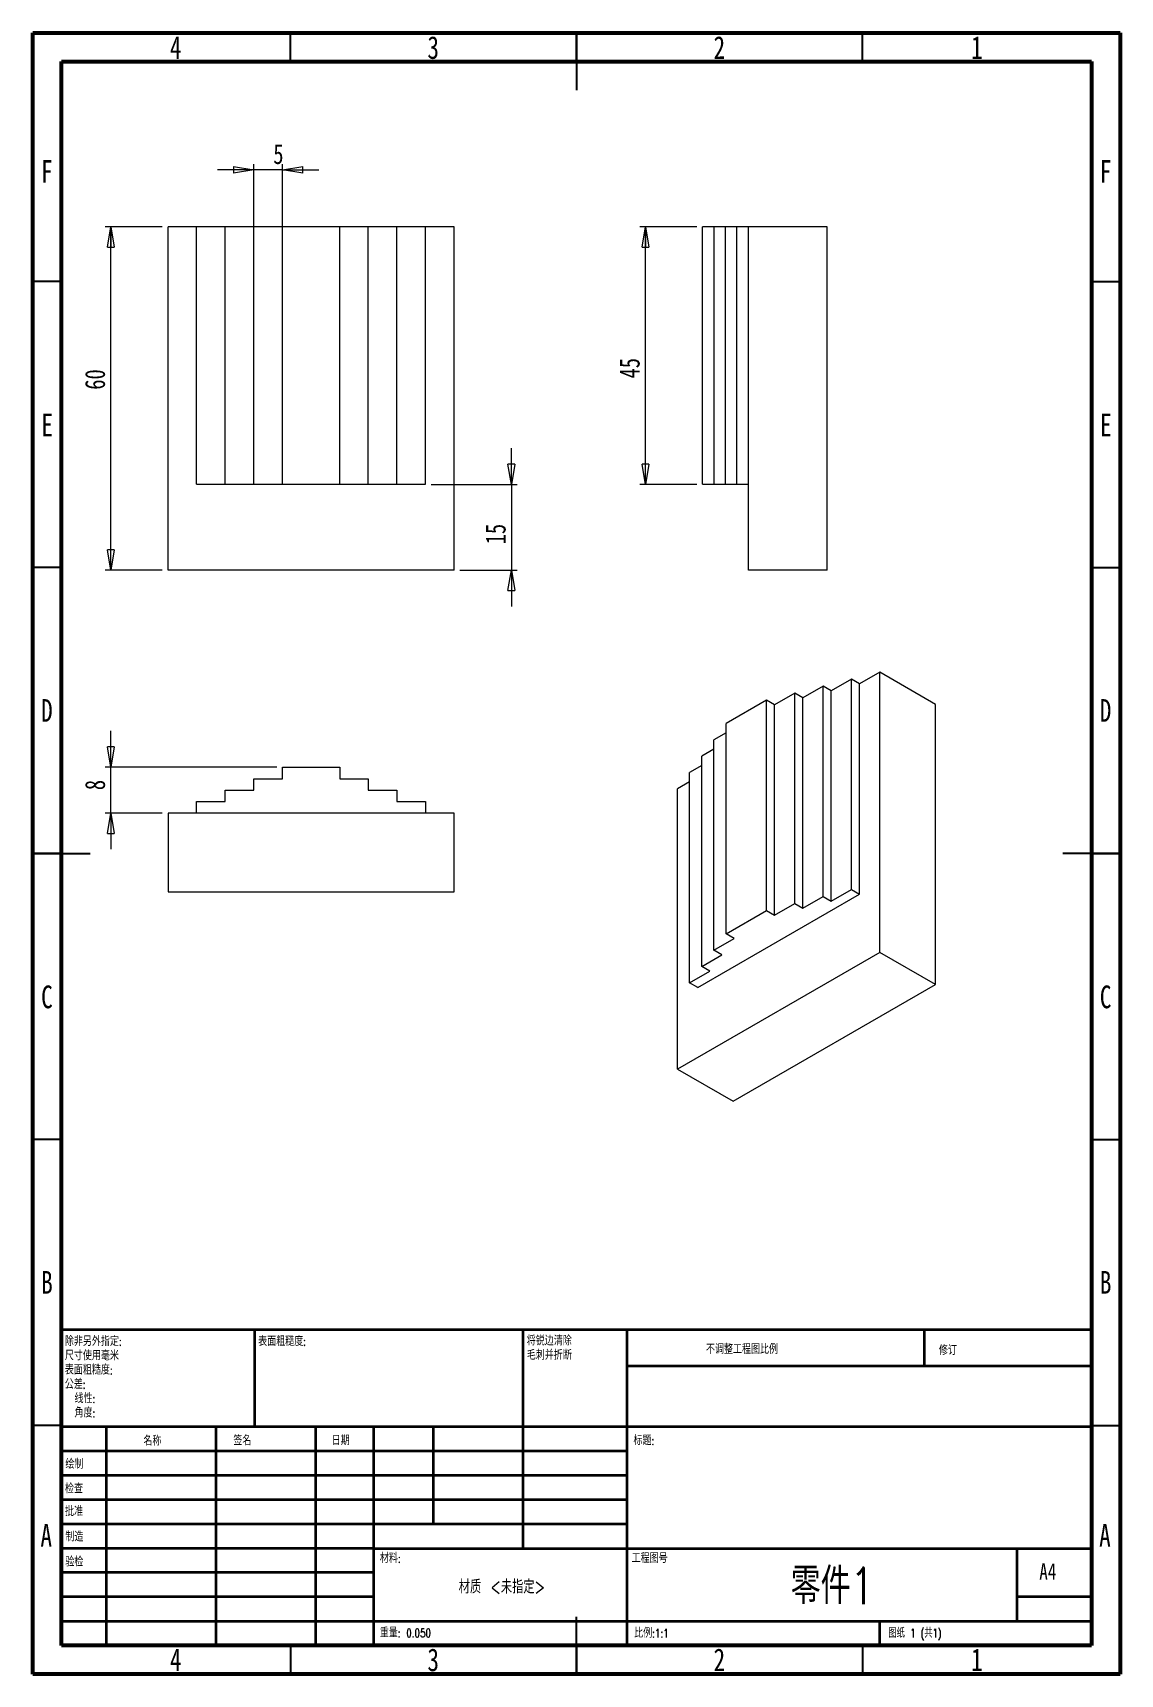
# Model space of a CAD drawing. Header units: millimetres. Extents: x 15 to 205, y 5 to 292.
import ezdxf

# ---------------------------------------------------------------- set-up
doc = ezdxf.new("R2010")
doc.units = ezdxf.units.MM
doc.styles.add('SLDTEXTSTYLE0', font='TXT', dxfattribs={"width": 0.75})
doc.styles.add('SLDTEXTSTYLE1', font='TXT', dxfattribs={"width": 0.75, "bigfont": 'bigfont'})
doc.styles.add('SLDTEXTSTYLE2', font='TXT', dxfattribs={"width": 0.694444, "bigfont": 'bigfont'})
doc.dimstyles.new('SLDDIMSTYLE0', dxfattribs={"dimtxt": 3.5, "dimasz": 3.556, "dimexe": 0, "dimexo": 0.0625, "dimgap": 0.875, "dimtad": 1, "dimdec": 3, "dimrnd": 1e-09, "dimzin": 12, "dimdsep": 46, "dimtxsty": 'SLDTEXTSTYLE0', "dimblk1": 'CLOSED', "dimblk2": 'CLOSED', "dimsah": 1, "dimcen": 0.09, "dimadec": 0, "dimazin": 3, "dimtfac": 1, "dimtofl": 0, "dimtmove": 0, "dimatfit": 3, "dimldrblk": 'CLOSED', "dimfxl": 0, "dimfrac": 2, "dimtolj": 1, "dimtzin": 12, "dimarcsym": 0})
doc.dimstyles.new('SLDDIMSTYLE1', dxfattribs={"dimtxt": 3.5, "dimasz": 3.556, "dimexe": 0, "dimexo": 0.0625, "dimgap": 0.875, "dimtad": 1, "dimdec": 3, "dimrnd": 1e-09, "dimzin": 12, "dimdsep": 46, "dimtxsty": 'SLDTEXTSTYLE0', "dimblk1": 'CLOSED', "dimblk2": 'CLOSED', "dimsah": 1, "dimcen": 0.09, "dimadec": 0, "dimazin": 3, "dimtfac": 1, "dimtmove": 0, "dimatfit": 0, "dimldrblk": 'CLOSED', "dimfxl": 0, "dimfrac": 2, "dimtolj": 1, "dimtzin": 12, "dimarcsym": 0})
doc.dimstyles.new('SLDDIMSTYLE2', dxfattribs={"dimtxt": 3.5, "dimasz": 3.556, "dimexe": 0, "dimexo": 0.0625, "dimgap": 0.875, "dimtad": 1, "dimrnd": 1e-09, "dimzin": 12, "dimdsep": 46, "dimtxsty": 'SLDTEXTSTYLE0', "dimblk1": 'CLOSED', "dimblk2": 'CLOSED', "dimsah": 1, "dimcen": 0.09, "dimadec": 0, "dimazin": 3, "dimtfac": 1, "dimtmove": 0, "dimatfit": 0, "dimldrblk": 'CLOSED', "dimfxl": 0, "dimfrac": 2, "dimtolj": 1, "dimtzin": 12, "dimarcsym": 0})
doc.dimstyles.new('SLDDIMSTYLE3', dxfattribs={"dimtxt": 3.5, "dimasz": 3.556, "dimexe": 0, "dimexo": 0.0625, "dimgap": 0.875, "dimtad": 1, "dimrnd": 1e-09, "dimzin": 12, "dimdsep": 46, "dimtxsty": 'SLDTEXTSTYLE0', "dimblk1": 'CLOSED', "dimblk2": 'CLOSED', "dimsah": 1, "dimcen": 0.09, "dimadec": 0, "dimazin": 3, "dimtfac": 1, "dimtofl": 0, "dimtmove": 0, "dimatfit": 3, "dimldrblk": 'CLOSED', "dimfxl": 0, "dimfrac": 2, "dimtolj": 1, "dimtzin": 12, "dimarcsym": 0})

# ---------------------------------------------------------------- blocks, each defined once
blk = doc.blocks.new('SW_NOTE_0')
at = {"color": 0, "linetype": 'Continuous', "lineweight": 0, "char_height": 1.5, "attachment_point": 1, "style": 'SLDTEXTSTYLE1'}
for s, insert in [('\\M+18F9C\\M+194F1另\\M+18A4F\\M+18E77\\M+192E8:', (0, 1.93)), ('\\M+18EDA\\M+190A1\\M+18E67\\M+19770\\M+19F7C\\M+195C4', (0, -0.57)), ('\\M+1955C\\M+196CA\\M+19165糙\\M+19378:', (0, -3.07)), ('\\M+18CF6\\M+18DB7:', (0, -5.57)), ('线\\M+190AB:', (1.69, -8.07)), ('\\M+18A70\\M+19378:', (1.69, -10.57))]:
    blk.add_mtext(s, dxfattribs=dict(at, insert=insert))
blk = doc.blocks.new('SW_NOTE_1')
at = {"color": 0, "linetype": 'Continuous', "lineweight": 0, "char_height": 1.5, "attachment_point": 1, "style": 'SLDTEXTSTYLE1'}
for s, insert in [('\\M+18FAB锐边\\M+190B4\\M+18F9C', (0, 1.93)), ('\\M+196D1\\M+18E68\\M+19BF3\\M+190DC\\M+19266', (0, -0.57))]:
    blk.add_mtext(s, dxfattribs=dict(at, insert=insert))
blk = doc.blocks.new('_CLOSED')
at = {"color": 0, "linetype": 'ByBlock', "lineweight": -2}
for p, q in [((-1, 0.166667), (0, 0)), ((-1, 0.166667), (-1, -0.166667)), ((0, 0), (-1, -0.166667)), ((0, 0), (-1, 0))]:
    blk.add_line(p, q, dxfattribs=at)
blk = doc.blocks.new('_D')
at = {"color": 7, "linetype": 'Continuous', "lineweight": 0}
for p, q in [((37.62, 258.05), (27.62, 258.05)), ((28.62, 198.05), (28.62, 258.05)), ((37.62, 198.05), (27.62, 198.05))]:
    blk.add_line(p, q, dxfattribs=at)
at = {"color": 7, "linetype": 'Continuous', "lineweight": 0, "xscale": 3.556, "yscale": 3.556}
for p, rotation in [((28.62, 258.05, 6.89), 90.0000000000004), ((28.62, 198.05, 6.89), 270.0000000000004)]:
    blk.add_blockref('_CLOSED', p, dxfattribs=dict(at, rotation=rotation))
at = {"color": 7, "linetype": 'Continuous', "lineweight": 0, "insert": (24.11, 229.6), "char_height": 3.5, "attachment_point": 1, "rotation": 90, "style": 'SLDTEXTSTYLE0'}
blk.add_mtext('60', dxfattribs=at)
blk = doc.blocks.new('_D_1')
at = {"color": 7, "linetype": 'Continuous', "lineweight": 0}
for p, q in [((53.62, 268.05), (47.27, 268.05)), ((53.62, 214.05), (53.62, 269.05)), ((58.62, 268.05), (53.62, 268.05)), ((58.62, 214.05), (58.62, 269.05)), ((58.62, 268.05), (64.97, 268.05))]:
    blk.add_line(p, q, dxfattribs=at)
at = {"color": 7, "linetype": 'Continuous', "lineweight": 0, "xscale": 3.556, "yscale": 3.556}
blk.add_blockref('_CLOSED', (53.62, 268.05, 6.89), dxfattribs=at)
at = {"color": 7, "linetype": 'Continuous', "lineweight": 0, "xscale": 3.556, "yscale": 3.556, "rotation": 180.0000000000004}
blk.add_blockref('_CLOSED', (58.62, 268.05, 6.89), dxfattribs=at)
at = {"color": 7, "linetype": 'Continuous', "lineweight": 0, "insert": (57.02, 272.56), "char_height": 3.5, "attachment_point": 1, "style": 'SLDTEXTSTYLE0'}
blk.add_mtext('5', dxfattribs=at)
blk = doc.blocks.new('_D_2')
at = {"color": 7, "linetype": 'Continuous', "lineweight": 0}
for p, q in [((98.62, 213.05), (98.62, 219.4)), ((84.62, 213.05), (99.62, 213.05)), ((98.62, 213.05), (98.62, 198.05)), ((89.62, 198.05), (99.62, 198.05)), ((98.62, 198.05), (98.62, 191.7))]:
    blk.add_line(p, q, dxfattribs=at)
at = {"color": 7, "linetype": 'Continuous', "lineweight": 0, "xscale": 3.556, "yscale": 3.556}
for p, rotation in [((98.62, 213.05, 6.89), 270.0000000000004), ((98.62, 198.05, 6.89), 90.0000000000004)]:
    blk.add_blockref('_CLOSED', p, dxfattribs=dict(at, rotation=rotation))
at = {"color": 7, "linetype": 'Continuous', "lineweight": 0, "insert": (94.11, 202.57), "char_height": 3.5, "attachment_point": 1, "rotation": 90, "style": 'SLDTEXTSTYLE0'}
blk.add_mtext('15', dxfattribs=at)
blk = doc.blocks.new('_D_3')
at = {"color": 7, "linetype": 'Continuous', "lineweight": 0}
for p, q in [((131.04, 258.05), (121.04, 258.05)), ((122.04, 213.05), (122.04, 258.05)), ((131.04, 213.05), (121.04, 213.05))]:
    blk.add_line(p, q, dxfattribs=at)
at = {"color": 7, "linetype": 'Continuous', "lineweight": 0, "xscale": 3.556, "yscale": 3.556}
for p, rotation in [((122.04, 258.05, 32.02), 90.0000000000004), ((122.04, 213.05, 32.02), 270.0000000000004)]:
    blk.add_blockref('_CLOSED', p, dxfattribs=dict(at, rotation=rotation))
at = {"color": 7, "linetype": 'Continuous', "lineweight": 0, "insert": (117.53, 231.57), "char_height": 3.5, "attachment_point": 1, "rotation": 90, "style": 'SLDTEXTSTYLE0'}
blk.add_mtext('45', dxfattribs=at)
blk = doc.blocks.new('_D_4')
at = {"color": 7, "linetype": 'Continuous', "lineweight": 0}
for p, q in [((28.62, 163.58), (28.62, 169.93)), ((57.62, 163.58), (27.62, 163.58)), ((28.62, 155.58), (28.62, 163.58)), ((37.62, 155.58), (27.62, 155.58)), ((28.62, 155.58), (28.62, 149.23))]:
    blk.add_line(p, q, dxfattribs=at)
at = {"color": 7, "linetype": 'Continuous', "lineweight": 0, "xscale": 3.556, "yscale": 3.556}
for p, rotation in [((28.62, 163.58, -30), 270.0000000000004), ((28.62, 155.58, -30), 90.0000000000004)]:
    blk.add_blockref('_CLOSED', p, dxfattribs=dict(at, rotation=rotation))
at = {"color": 7, "linetype": 'Continuous', "lineweight": 0, "insert": (24.11, 159.58), "char_height": 3.5, "attachment_point": 1, "rotation": 90, "style": 'SLDTEXTSTYLE0'}
blk.add_mtext('8', dxfattribs=at)

msp = doc.modelspace()

# ---------------------------------------------------------------- linework, layer by layer
at = {"color": 7, "linetype": 'Continuous', "lineweight": 60}
for p, q in [((15, 5), (15, 292)), ((15, 292), (205, 292)), ((205, 292), (205, 5)), ((20, 10), (20, 287)), ((20, 287), (200, 287)), ((200, 287), (200, 10)), ((200, 10), (20, 10)), ((205, 5), (15, 5))]:
    msp.add_line(p, q, dxfattribs=at)
at = {"color": 7, "linetype": 'Continuous', "lineweight": 30}
for p, q in [((60, 287), (60, 292)), ((110, 292), (110, 282)), ((110, 287), (110, 292)), ((160, 287), (160, 292)), ((20, 248.5), (15, 248.5)), ((200, 248.5), (205, 248.5)), ((20, 198.5), (15, 198.5)), ((200, 198.5), (205, 198.5)), ((15, 148.5), (25, 148.5)), ((20, 148.5), (15, 148.5)), ((205, 148.5), (195, 148.5)), ((200, 148.5), (205, 148.5)), ((20, 98.5), (15, 98.5)), ((200, 98.5), (205, 98.5)), ((20, 48.5), (15, 48.5)), ((200, 48.5), (205, 48.5)), ((110, 5), (110, 15)), ((60, 10), (60, 5)), ((110, 10), (110, 5)), ((160, 10), (160, 5))]:
    msp.add_line(p, q, dxfattribs=at)
at = {"color": 7, "linetype": 'Continuous', "lineweight": 15}
for p, q in [((38.6228, 198.0525), (38.6228, 258.0525)), ((43.6228, 258.0525), (38.6228, 258.0525)), ((43.6228, 213.0525), (43.6228, 258.0525)), ((48.6228, 258.0525), (43.6228, 258.0525)), ((48.6228, 213.0525), (48.6228, 258.0525)), ((53.6228, 258.0525), (48.6228, 258.0525)), ((53.6228, 213.0525), (53.6228, 258.0525)), ((58.6228, 258.0525), (53.6228, 258.0525)), ((68.6228, 258.0525), (58.6228, 258.0525)), ((58.6228, 213.0525), (58.6228, 258.0525)), ((68.6228, 213.0525), (68.6228, 258.0525)), ((73.6228, 258.0525), (68.6228, 258.0525)), ((73.6228, 213.0525), (73.6228, 258.0525)), ((78.6228, 258.0525), (73.6228, 258.0525)), ((78.6228, 213.0525), (78.6228, 258.0525)), ((83.6228, 258.0525), (78.6228, 258.0525)), ((83.6228, 213.0525), (83.6228, 258.0525)), ((88.6228, 258.0525), (83.6228, 258.0525)), ((88.6228, 198.0525), (88.6228, 258.0525)), ((132.0409, 213.0525), (132.0409, 258.0525)), ((134.0409, 258.0525), (132.0409, 258.0525)), ((134.0409, 213.0525), (134.0409, 258.0525)), ((136.0409, 258.0525), (134.0409, 258.0525)), ((136.0409, 213.0525), (136.0409, 258.0525)), ((138.0409, 258.0525), (136.0409, 258.0525)), ((138.0409, 213.0525), (138.0409, 258.0525)), ((140.0409, 258.0525), (138.0409, 258.0525)), ((140.0409, 198.0525), (140.0409, 258.0525)), ((153.8172, 258.0525), (140.0409, 258.0525)), ((153.8172, 198.0525), (153.8172, 258.0525)), ((43.6228, 213.0525), (48.6228, 213.0525)), ((48.6228, 213.0525), (53.6228, 213.0525)), ((53.6228, 213.0525), (58.6228, 213.0525)), ((58.6228, 213.0525), (68.6228, 213.0525)), ((68.6228, 213.0525), (73.6228, 213.0525)), ((73.6228, 213.0525), (78.6228, 213.0525)), ((78.6228, 213.0525), (83.6228, 213.0525)), ((132.0409, 213.0525), (134.0409, 213.0525)), ((134.0409, 213.0525), (136.0409, 213.0525)), ((136.0409, 213.0525), (138.0409, 213.0525)), ((138.0409, 213.0525), (140.0409, 213.0525)), ((88.6228, 198.0525), (38.6228, 198.0525)), ((153.8172, 198.0525), (140.0409, 198.0525)), ((158.048, 178.9687), (154.5125, 176.9277)), ((159.4622, 178.1523), (158.048, 178.9687)), ((158.048, 142.2244), (158.048, 178.9687)), ((162.9978, 180.1933), (159.4622, 178.1523)), ((159.4622, 141.4079), (159.4622, 178.1523)), ((162.9978, 131.2009), (162.9978, 180.1933)), ((172.7391, 174.5698), (162.9978, 180.1933)), ((143.1988, 175.2949), (136.1277, 171.2128)), ((143.1988, 138.5505), (143.1988, 175.2949)), ((144.613, 174.4785), (143.1988, 175.2949)), ((148.1485, 176.5195), (144.613, 174.4785)), ((148.1485, 139.7751), (148.1485, 176.5195)), ((149.5627, 175.7031), (148.1485, 176.5195)), ((153.0983, 177.7441), (149.5627, 175.7031)), ((149.5627, 138.9587), (149.5627, 175.7031)), ((153.0983, 140.9997), (153.0983, 177.7441)), ((154.5125, 176.9277), (153.0983, 177.7441)), ((154.5125, 140.1833), (154.5125, 176.9277)), ((144.613, 137.7341), (144.613, 174.4785)), ((172.7391, 125.5773), (172.7391, 174.5698)), ((136.1277, 169.58), (134.0064, 168.3554)), ((136.1277, 134.4685), (136.1277, 171.2128)), ((134.0064, 166.7226), (131.8851, 165.498)), ((134.0064, 131.6111), (134.0064, 168.3554)), ((131.8851, 163.8651), (129.7638, 162.6405)), ((131.8851, 128.7536), (131.8851, 165.498)), ((53.6228, 159.5751), (53.6228, 161.5751)), ((53.6228, 161.5751), (58.6228, 161.5751)), ((58.6228, 161.5751), (58.6228, 163.5751)), ((58.6228, 163.5751), (68.6228, 163.5751)), ((68.6228, 163.5751), (68.6228, 161.5751)), ((68.6228, 161.5751), (73.6228, 161.5751)), ((73.6228, 161.5751), (73.6228, 159.5751)), ((129.7638, 161.0077), (127.6424, 159.7831)), ((129.7638, 125.8962), (129.7638, 162.6405)), ((48.6228, 157.5751), (48.6228, 159.5751)), ((48.6228, 159.5751), (53.6228, 159.5751)), ((73.6228, 159.5751), (78.6228, 159.5751)), ((78.6228, 159.5751), (78.6228, 157.5751)), ((127.6424, 110.7907), (127.6424, 159.7831)), ((88.6228, 155.5751), (38.6228, 155.5751)), ((38.6228, 155.5751), (38.6228, 141.7988)), ((43.6228, 155.5751), (43.6228, 157.5751)), ((43.6228, 157.5751), (48.6228, 157.5751)), ((78.6228, 157.5751), (83.6228, 157.5751)), ((83.6228, 157.5751), (83.6228, 155.5751)), ((88.6228, 141.7988), (88.6228, 155.5751)), ((38.6228, 141.7988), (88.6228, 141.7988)), ((131.178, 125.0798), (159.4622, 141.4079)), ((149.5627, 138.9587), (153.0983, 140.9997)), ((153.0983, 140.9997), (154.5125, 140.1833)), ((154.5125, 140.1833), (158.048, 142.2244)), ((158.048, 142.2244), (159.4622, 141.4079)), ((136.1277, 134.4685), (143.1988, 138.5505)), ((143.1988, 138.5505), (144.613, 137.7341)), ((144.613, 137.7341), (148.1485, 139.7751)), ((148.1485, 139.7751), (149.5627, 138.9587)), ((134.0064, 131.6111), (137.5419, 133.6521)), ((137.5419, 133.6521), (136.1277, 134.4685)), ((162.9978, 131.2009), (127.6424, 110.7907)), ((131.8851, 128.7536), (135.4206, 130.7946)), ((135.4206, 130.7946), (134.0064, 131.6111)), ((172.7391, 125.5773), (162.9978, 131.2009)), ((129.7638, 125.8962), (133.2993, 127.9372)), ((133.2993, 127.9372), (131.8851, 128.7536)), ((131.178, 125.0798), (129.7638, 125.8962)), ((137.3838, 105.1671), (172.7391, 125.5773)), ((127.6424, 110.7907), (137.3838, 105.1671))]:
    msp.add_line(p, q, dxfattribs=at)
at = {"color": 7, "linetype": 'Continuous', "lineweight": 40}
for p, q in [((20, 65.25), (200, 65.25)), ((20, 65.25), (20, 10)), ((53.8, 48.25), (53.8, 65.25)), ((100.6, 65.25), (100.6, 27)), ((118.8, 65.25), (118.8, 10)), ((170.8, 58.875), (170.8, 65.25)), ((200, 58.875), (118.8, 58.875)), ((200, 48.25), (20, 48.25)), ((27.8, 48.25), (27.8, 10)), ((46.991, 48.25), (46.991, 10)), ((64.3989, 48.25), (64.3989, 10)), ((74.6, 10), (74.6, 48.25)), ((85, 31.25), (85, 48.25)), ((118.8, 44), (20, 44)), ((118.8, 39.75), (20, 39.75)), ((118.8, 35.5), (20, 35.5)), ((118.8, 31.25), (20, 31.25)), ((74.6, 27), (20, 27)), ((74.6, 27), (200, 27)), ((187, 14.25), (187, 27)), ((74.6, 22.7499), (20, 22.7499)), ((74.6, 18.5), (20, 18.5)), ((200, 18.5), (187, 18.5)), ((20, 14.25), (200, 14.25)), ((163, 10), (163, 14.25))]:
    msp.add_line(p, q, dxfattribs=at)

# ---------------------------------------------------------------- block references
at = {"color": 7, "linetype": 'Continuous', "lineweight": 0}
for name, p in [('SW_NOTE_0', (20.5937, 61.9874)), ('SW_NOTE_1', (101.3092, 62.0695))]:
    msp.add_blockref(name, p, dxfattribs=at)

# ---------------------------------------------------------------- texts
for s, insert, char_height, attachment_point, style in [('4', (39.96, 291.4138), 3.9688, 2, 'SLDTEXTSTYLE0'), ('3', (84.96, 291.4138), 3.9688, 2, 'SLDTEXTSTYLE0'), ('2', (134.96, 291.4138), 3.9688, 2, 'SLDTEXTSTYLE0'), ('1', (179.96, 291.4138), 3.9688, 2, 'SLDTEXTSTYLE0'), ('F', (17.4577, 269.7451), 3.9688, 2, 'SLDTEXTSTYLE0'), ('F', (202.4577, 269.7451), 3.9688, 2, 'SLDTEXTSTYLE0'), ('E', (17.5078, 225.4138), 3.9688, 2, 'SLDTEXTSTYLE0'), ('E', (202.5078, 225.4138), 3.9688, 2, 'SLDTEXTSTYLE0'), ('D', (17.4527, 175.4951), 3.9688, 2, 'SLDTEXTSTYLE0'), ('D', (202.4527, 175.4951), 3.9688, 2, 'SLDTEXTSTYLE0'), ('C', (17.4587, 125.4138), 3.9688, 2, 'SLDTEXTSTYLE0'), ('C', (202.4587, 125.4138), 3.9688, 2, 'SLDTEXTSTYLE0'), ('B', (17.4706, 75.4951), 3.9688, 2, 'SLDTEXTSTYLE0'), ('B', (202.4706, 75.4951), 3.9688, 2, 'SLDTEXTSTYLE0'), ('\\M+1955C\\M+196CA\\M+19165糙\\M+19378:', (54.3713, 63.9193), 1.5, 1, 'SLDTEXTSTYLE1'), ('\\M+19573调\\M+190AE\\M+18D48\\M+192F6图\\M+194E4\\M+197E1', (132.6146, 62.533), 1.5, 1, 'SLDTEXTSTYLE1'), ('\\M+18F43订', (173.3276, 62.3349), 1.5, 1, 'SLDTEXTSTYLE1'), ('\\M+196BC\\M+18FCC', (34.3222, 46.5015), 1.5, 1, 'SLDTEXTSTYLE1'), ('签\\M+196BC', (50.0336, 46.5618), 1.5, 1, 'SLDTEXTSTYLE1'), ('\\M+193FA\\M+18AFA', (67.2147, 46.5762), 1.5, 1, 'SLDTEXTSTYLE1'), ('标题:', (119.9562, 46.5762), 1.5, 1, 'SLDTEXTSTYLE1'), ('绘\\M+190A7', (20.6847, 42.4297), 1.5, 1, 'SLDTEXTSTYLE1'), ('检查', (20.6236, 38.1544), 1.5, 1, 'SLDTEXTSTYLE1'), ('\\M+194E1\\M+18F79', (20.6216, 34.1768), 1.5, 1, 'SLDTEXTSTYLE1'), ('A', (17.3397, 31.2451), 3.9688, 2, 'SLDTEXTSTYLE0'), ('\\M+190A7\\M+191A2', (20.6822, 29.7337), 1.5, 1, 'SLDTEXTSTYLE1'), ('A', (202.3397, 31.2451), 3.9688, 2, 'SLDTEXTSTYLE0'), ('\\M+18DDE\\M+197BF:', (75.6459, 25.9861), 1.5, 1, 'SLDTEXTSTYLE1'), ('\\M+18D48\\M+192F6图\\M+18D86', (119.6287, 25.9861), 1.5, 1, 'SLDTEXTSTYLE1'), ('验检', (20.6769, 25.3496), 1.5, 1, 'SLDTEXTSTYLE1'), ('\\M+197EB\\M+18C8F1', (154.7071, 23.6069), 6.35, 2, 'SLDTEXTSTYLE1'), ('A4', (190.8712, 24.4064), 2.91042, 1, 'SLDTEXTSTYLE0'), ('\\M+18DDE质 <\\M+196A2\\M+18E77\\M+192E8>', (96.9665, 21.4856), 2.38125, 2, 'SLDTEXTSTYLE1'), ('\\M+18F64\\M+197CA: 0.050', (75.6178, 12.9493), 1.4986, 1, 'SLDTEXTSTYLE1'), ('\\M+194E4\\M+197E1:1:1', (120.074, 12.9001), 1.5, 1, 'SLDTEXTSTYLE1'), ('图纸 1 (\\M+18BA41)', (164.4783, 12.9001), 1.5, 1, 'SLDTEXTSTYLE2'), ('4', (39.96, 9.4951), 3.9688, 2, 'SLDTEXTSTYLE0'), ('3', (84.96, 9.4951), 3.9688, 2, 'SLDTEXTSTYLE0'), ('2', (134.96, 9.4951), 3.9688, 2, 'SLDTEXTSTYLE0'), ('1', (179.96, 9.4951), 3.9688, 2, 'SLDTEXTSTYLE0')]:
    msp.add_mtext(s, dxfattribs=dict(at, insert=insert, char_height=char_height, attachment_point=attachment_point, style=style))

# ---------------------------------------------------------------- dimensions: what is measured, and where the dimension line sits
dim = msp.add_linear_dim(base=(53.6228, 268.0525), p1=(58.6228, 213.0525), p2=(53.6228, 213.0525), dimstyle='SLDDIMSTYLE1', dxfattribs=at)
dim.commit()
dim.dimension.update_dxf_attribs({"geometry": '_D_1', "text_midpoint": (58.3134, 268.0525), "dimtype": 160})
for base, p1, p2, dimstyle, picture, middle in [((28.6228, 258.0525), (38.6228, 198.0525), (38.6228, 258.0525), 'SLDDIMSTYLE0', '_D', (28.6228, 232.1827)), ((122.0409, 258.0525), (132.0409, 213.0525), (132.0409, 258.0525), 'SLDDIMSTYLE3', '_D_3', (122.0409, 234.1519)), ((98.6228, 198.0525), (83.6228, 213.0525), (88.6228, 198.0525), 'SLDDIMSTYLE2', '_D_2', (98.6228, 205.1544)), ((28.6228, 163.5751), (38.6228, 155.5751), (58.6228, 163.5751), 'SLDDIMSTYLE2', '_D_4', (28.6228, 160.8738))]:
    dim = msp.add_linear_dim(base=base, p1=p1, p2=p2, angle=90, dimstyle=dimstyle, dxfattribs=at)
    dim.commit()
    dim.dimension.update_dxf_attribs({"geometry": picture, "text_midpoint": middle, "dimtype": 160})

doc.saveas('drawing.dxf')
